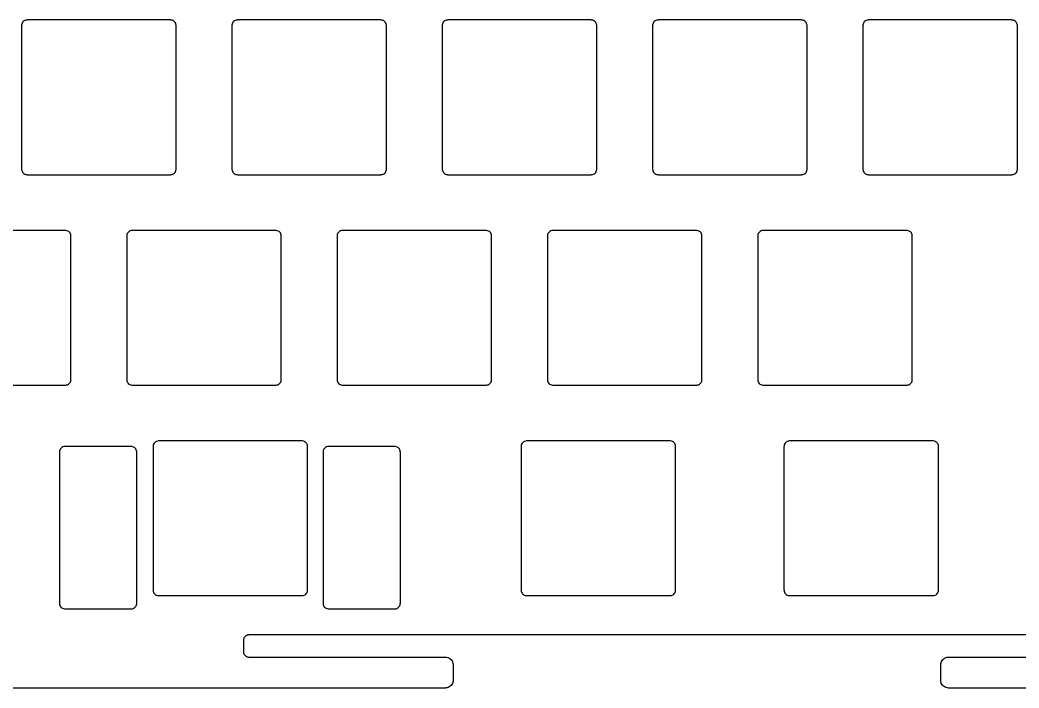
# Model space of a CAD drawing. Header units: millimetres. Extents: x 19 to 338, y -165 to -34.
# Drawn here: x 170 to 260.5, y -164.9 to -104.4 of the extents above; entities that cross this region are included whole.
import ezdxf

# ---------------------------------------------------------------- set-up
doc = ezdxf.new("R2010")
doc.units = ezdxf.units.MM
doc.layers.add('Edge.Cuts', color=254, linetype='CONTINUOUS', true_color=0xd0d2cd)

msp = doc.modelspace()

# ---------------------------------------------------------------- linework, layer by layer
at = {"layer": 'Edge.Cuts', "linetype": 'CONTINUOUS'}
for p, q in [((170.164012, -104.915644), (170.162, -104.960452)), ((170.162, -104.960452), (170.162, -117.921157)), ((170.165885, -104.894828), (170.164012, -104.915644)), ((170.181889, -104.806628), (170.165885, -104.894828)), ((170.213384, -104.722704), (170.181889, -104.806628)), ((170.259358, -104.645753), (170.213384, -104.722704)), ((170.318334, -104.578246), (170.259358, -104.645753)), ((170.388415, -104.522356), (170.318334, -104.578246)), ((170.46735, -104.479877), (170.388415, -104.522356)), ((170.552602, -104.452175), (170.46735, -104.479877)), ((170.552712, -104.452149), (170.552602, -104.452175)), ((170.556615, -104.451259), (170.552712, -104.452149)), ((170.634149, -104.439878), (170.556615, -104.451259)), ((170.645216, -104.439132), (170.634149, -104.439878)), ((170.678843, -104.438), (170.645216, -104.439132)), ((183.639548, -104.438), (170.678843, -104.438)), ((183.684359, -104.440012), (183.639548, -104.438)), ((183.705174, -104.441885), (183.684359, -104.440012)), ((183.793373, -104.457889), (183.705174, -104.441885)), ((183.877297, -104.489385), (183.793373, -104.457889)), ((183.954248, -104.535359), (183.877297, -104.489385)), ((184.021754, -104.594335), (183.954248, -104.535359)), ((184.077645, -104.664417), (184.021754, -104.594335)), ((184.120123, -104.743352), (184.077645, -104.664417)), ((184.147825, -104.828604), (184.120123, -104.743352)), ((184.14785, -104.828712), (184.147825, -104.828604)), ((184.14874, -104.832615), (184.14785, -104.828712)), ((184.160118, -104.910101), (184.14874, -104.832615)), ((184.160865, -104.921167), (184.160118, -104.910101)), ((184.162, -104.954842), (184.160865, -104.921167)), ((184.162, -117.915547), (184.162, -104.954842)), ((189.215012, -104.915644), (189.213, -104.960452)), ((189.213, -104.960452), (189.213, -117.921157)), ((189.216885, -104.894828), (189.215012, -104.915644)), ((189.232889, -104.806628), (189.216885, -104.894828)), ((189.264384, -104.722704), (189.232889, -104.806628)), ((189.310358, -104.645753), (189.264384, -104.722704)), ((189.369334, -104.578246), (189.310358, -104.645753)), ((189.439415, -104.522356), (189.369334, -104.578246)), ((189.51835, -104.479877), (189.439415, -104.522356)), ((189.603602, -104.452175), (189.51835, -104.479877)), ((189.603712, -104.452149), (189.603602, -104.452175)), ((189.607615, -104.451259), (189.603712, -104.452149)), ((189.685149, -104.439878), (189.607615, -104.451259)), ((189.696216, -104.439132), (189.685149, -104.439878)), ((189.729843, -104.438), (189.696216, -104.439132)), ((202.690548, -104.438), (189.729843, -104.438)), ((202.735359, -104.440012), (202.690548, -104.438)), ((202.756174, -104.441885), (202.735359, -104.440012)), ((202.844373, -104.457889), (202.756174, -104.441885)), ((202.928297, -104.489385), (202.844373, -104.457889)), ((203.005248, -104.535359), (202.928297, -104.489385)), ((203.072754, -104.594335), (203.005248, -104.535359)), ((203.128645, -104.664417), (203.072754, -104.594335)), ((203.171123, -104.743352), (203.128645, -104.664417)), ((203.198825, -104.828604), (203.171123, -104.743352)), ((203.19885, -104.828712), (203.198825, -104.828604)), ((203.19974, -104.832615), (203.19885, -104.828712)), ((203.211118, -104.910101), (203.19974, -104.832615)), ((203.211865, -104.921167), (203.211118, -104.910101)), ((203.213, -104.954842), (203.211865, -104.921167)), ((203.213, -117.915547), (203.213, -104.954842)), ((208.265012, -104.915644), (208.263, -104.960452)), ((208.263, -104.960452), (208.263, -117.921157)), ((208.266885, -104.894828), (208.265012, -104.915644)), ((208.282889, -104.806628), (208.266885, -104.894828)), ((208.314384, -104.722704), (208.282889, -104.806628)), ((208.360358, -104.645753), (208.314384, -104.722704)), ((208.419334, -104.578246), (208.360358, -104.645753)), ((208.489415, -104.522356), (208.419334, -104.578246)), ((208.56835, -104.479877), (208.489415, -104.522356)), ((208.653602, -104.452175), (208.56835, -104.479877)), ((208.653712, -104.452149), (208.653602, -104.452175)), ((208.657615, -104.451259), (208.653712, -104.452149)), ((208.735149, -104.439878), (208.657615, -104.451259)), ((208.746216, -104.439132), (208.735149, -104.439878)), ((208.779843, -104.438), (208.746216, -104.439132)), ((221.740548, -104.438), (208.779843, -104.438)), ((221.785359, -104.440012), (221.740548, -104.438)), ((221.806174, -104.441885), (221.785359, -104.440012)), ((221.894373, -104.457889), (221.806174, -104.441885)), ((221.978297, -104.489385), (221.894373, -104.457889)), ((222.055248, -104.535359), (221.978297, -104.489385)), ((222.122754, -104.594335), (222.055248, -104.535359)), ((222.178645, -104.664417), (222.122754, -104.594335)), ((222.221123, -104.743352), (222.178645, -104.664417)), ((222.248825, -104.828604), (222.221123, -104.743352)), ((222.24885, -104.828712), (222.248825, -104.828604)), ((222.24974, -104.832615), (222.24885, -104.828712)), ((222.261118, -104.910101), (222.24974, -104.832615)), ((222.261865, -104.921167), (222.261118, -104.910101)), ((222.263, -104.954842), (222.261865, -104.921167)), ((222.263, -117.915547), (222.263, -104.954842)), ((227.314012, -104.915644), (227.312, -104.960452)), ((227.312, -104.960452), (227.312, -117.921157)), ((227.315885, -104.894828), (227.314012, -104.915644)), ((227.331889, -104.806628), (227.315885, -104.894828)), ((227.363384, -104.722704), (227.331889, -104.806628)), ((227.409358, -104.645753), (227.363384, -104.722704)), ((227.468334, -104.578246), (227.409358, -104.645753)), ((227.538415, -104.522356), (227.468334, -104.578246)), ((227.61735, -104.479877), (227.538415, -104.522356)), ((227.702602, -104.452175), (227.61735, -104.479877)), ((227.702712, -104.452149), (227.702602, -104.452175)), ((227.706615, -104.451259), (227.702712, -104.452149)), ((227.784149, -104.439878), (227.706615, -104.451259)), ((227.795216, -104.439132), (227.784149, -104.439878)), ((227.828843, -104.438), (227.795216, -104.439132)), ((240.789548, -104.438), (227.828843, -104.438)), ((240.834359, -104.440012), (240.789548, -104.438)), ((240.855174, -104.441885), (240.834359, -104.440012)), ((240.943373, -104.457889), (240.855174, -104.441885)), ((241.027297, -104.489385), (240.943373, -104.457889)), ((241.104248, -104.535359), (241.027297, -104.489385)), ((241.171754, -104.594335), (241.104248, -104.535359)), ((241.227645, -104.664417), (241.171754, -104.594335)), ((241.270123, -104.743352), (241.227645, -104.664417)), ((241.297825, -104.828604), (241.270123, -104.743352)), ((241.29785, -104.828712), (241.297825, -104.828604)), ((241.29874, -104.832615), (241.29785, -104.828712)), ((241.310118, -104.910101), (241.29874, -104.832615)), ((241.310865, -104.921167), (241.310118, -104.910101)), ((241.312, -104.954842), (241.310865, -104.921167)), ((241.312, -117.915547), (241.312, -104.954842)), ((246.365012, -104.915644), (246.363, -104.960452)), ((246.363, -104.960452), (246.363, -117.921157)), ((246.366885, -104.894828), (246.365012, -104.915644)), ((246.382889, -104.806628), (246.366885, -104.894828)), ((246.414384, -104.722704), (246.382889, -104.806628)), ((246.460358, -104.645753), (246.414384, -104.722704)), ((246.519334, -104.578246), (246.460358, -104.645753)), ((246.589415, -104.522356), (246.519334, -104.578246)), ((246.66835, -104.479877), (246.589415, -104.522356)), ((246.753602, -104.452175), (246.66835, -104.479877)), ((246.753712, -104.452149), (246.753602, -104.452175)), ((246.757615, -104.451259), (246.753712, -104.452149)), ((246.835149, -104.439878), (246.757615, -104.451259)), ((246.846216, -104.439132), (246.835149, -104.439878)), ((246.879843, -104.438), (246.846216, -104.439132)), ((259.840548, -104.438), (246.879843, -104.438)), ((259.885359, -104.440012), (259.840548, -104.438)), ((259.906174, -104.441885), (259.885359, -104.440012)), ((259.994373, -104.457889), (259.906174, -104.441885)), ((260.078297, -104.489385), (259.994373, -104.457889)), ((260.155248, -104.535359), (260.078297, -104.489385)), ((260.222754, -104.594335), (260.155248, -104.535359)), ((260.278645, -104.664417), (260.222754, -104.594335)), ((260.321123, -104.743352), (260.278645, -104.664417)), ((260.348825, -104.828604), (260.321123, -104.743352)), ((260.34885, -104.828712), (260.348825, -104.828604)), ((260.34974, -104.832615), (260.34885, -104.828712)), ((260.361118, -104.910101), (260.34974, -104.832615)), ((260.361865, -104.921167), (260.361118, -104.910101)), ((260.363, -104.954842), (260.361865, -104.921167)), ((260.363, -117.915547), (260.363, -104.954842)), ((170.162, -117.921157), (170.163132, -117.954788)), ((170.163132, -117.954788), (170.163878, -117.965854)), ((170.163878, -117.965854), (170.175259, -118.043384)), ((170.175259, -118.043384), (170.176149, -118.047287)), ((170.176149, -118.047287), (170.176169, -118.047374)), ((170.176169, -118.047374), (170.203867, -118.132627)), ((170.203867, -118.132627), (170.246342, -118.211564)), ((170.246342, -118.211564), (170.30223, -118.281648)), ((170.30223, -118.281648), (170.369733, -118.340627)), ((170.369733, -118.340627), (170.446683, -118.386605)), ((170.446683, -118.386605), (170.530605, -118.418104)), ((170.530605, -118.418104), (170.618804, -118.434112)), ((170.618804, -118.434112), (170.63962, -118.435986)), ((170.63962, -118.435986), (170.684452, -118.438)), ((170.684452, -118.438), (183.645157, -118.438)), ((183.645157, -118.438), (183.678832, -118.436865)), ((183.678832, -118.436865), (183.689898, -118.436118)), ((183.689898, -118.436118), (183.767384, -118.42474)), ((183.767384, -118.42474), (183.771287, -118.42385)), ((183.771287, -118.42385), (183.771374, -118.42383)), ((183.771374, -118.42383), (183.856627, -118.396132)), ((183.856627, -118.396132), (183.935564, -118.353657)), ((183.935564, -118.353657), (184.005648, -118.297769)), ((184.005648, -118.297769), (184.064627, -118.230266)), ((184.064627, -118.230266), (184.110605, -118.153316)), ((184.110605, -118.153316), (184.142104, -118.069394)), ((184.142104, -118.069394), (184.158112, -117.981195)), ((184.158112, -117.981195), (184.159986, -117.960379)), ((184.159986, -117.960379), (184.162, -117.915547)), ((189.213, -117.921157), (189.214132, -117.954788)), ((189.214132, -117.954788), (189.214878, -117.965854)), ((189.214878, -117.965854), (189.226259, -118.043384)), ((189.226259, -118.043384), (189.227149, -118.047287)), ((189.227149, -118.047287), (189.227169, -118.047374)), ((189.227169, -118.047374), (189.254867, -118.132627)), ((189.254867, -118.132627), (189.297342, -118.211564)), ((189.297342, -118.211564), (189.35323, -118.281648)), ((189.35323, -118.281648), (189.420733, -118.340627)), ((189.420733, -118.340627), (189.497683, -118.386605)), ((189.497683, -118.386605), (189.581605, -118.418104)), ((189.581605, -118.418104), (189.669804, -118.434112)), ((189.669804, -118.434112), (189.69062, -118.435986)), ((189.69062, -118.435986), (189.735452, -118.438)), ((189.735452, -118.438), (202.696157, -118.438)), ((202.696157, -118.438), (202.729832, -118.436865)), ((202.729832, -118.436865), (202.740898, -118.436118)), ((202.740898, -118.436118), (202.818384, -118.42474)), ((202.818384, -118.42474), (202.822287, -118.42385)), ((202.822287, -118.42385), (202.822374, -118.42383)), ((202.822374, -118.42383), (202.907627, -118.396132)), ((202.907627, -118.396132), (202.986564, -118.353657)), ((202.986564, -118.353657), (203.056648, -118.297769)), ((203.056648, -118.297769), (203.115627, -118.230266)), ((203.115627, -118.230266), (203.161605, -118.153316)), ((203.161605, -118.153316), (203.193104, -118.069394)), ((203.193104, -118.069394), (203.209112, -117.981195)), ((203.209112, -117.981195), (203.210986, -117.960379)), ((203.210986, -117.960379), (203.213, -117.915547)), ((208.263, -117.921157), (208.264132, -117.954788)), ((208.264132, -117.954788), (208.264878, -117.965854)), ((208.264878, -117.965854), (208.276259, -118.043384)), ((208.276259, -118.043384), (208.277149, -118.047287)), ((208.277149, -118.047287), (208.277169, -118.047374)), ((208.277169, -118.047374), (208.304867, -118.132627)), ((208.304867, -118.132627), (208.347342, -118.211564)), ((208.347342, -118.211564), (208.40323, -118.281648)), ((208.40323, -118.281648), (208.470733, -118.340627)), ((208.470733, -118.340627), (208.547683, -118.386605)), ((208.547683, -118.386605), (208.631605, -118.418104)), ((208.631605, -118.418104), (208.719804, -118.434112)), ((208.719804, -118.434112), (208.74062, -118.435986)), ((208.74062, -118.435986), (208.785452, -118.438)), ((208.785452, -118.438), (221.746157, -118.438)), ((221.746157, -118.438), (221.779832, -118.436865)), ((221.779832, -118.436865), (221.790898, -118.436118)), ((221.790898, -118.436118), (221.868384, -118.42474)), ((221.868384, -118.42474), (221.872287, -118.42385)), ((221.872287, -118.42385), (221.872374, -118.42383)), ((221.872374, -118.42383), (221.957627, -118.396132)), ((221.957627, -118.396132), (222.036564, -118.353657)), ((222.036564, -118.353657), (222.106648, -118.297769)), ((222.106648, -118.297769), (222.165627, -118.230266)), ((222.165627, -118.230266), (222.211605, -118.153316)), ((222.211605, -118.153316), (222.243104, -118.069394)), ((222.243104, -118.069394), (222.259112, -117.981195)), ((222.259112, -117.981195), (222.260986, -117.960379)), ((222.260986, -117.960379), (222.263, -117.915547)), ((227.312, -117.921157), (227.313132, -117.954788)), ((227.313132, -117.954788), (227.313878, -117.965854)), ((227.313878, -117.965854), (227.325259, -118.043384)), ((227.325259, -118.043384), (227.326149, -118.047287)), ((227.326149, -118.047287), (227.326169, -118.047374)), ((227.326169, -118.047374), (227.353867, -118.132627)), ((227.353867, -118.132627), (227.396342, -118.211564)), ((227.396342, -118.211564), (227.45223, -118.281648)), ((227.45223, -118.281648), (227.519733, -118.340627)), ((227.519733, -118.340627), (227.596683, -118.386605)), ((227.596683, -118.386605), (227.680605, -118.418104)), ((227.680605, -118.418104), (227.768804, -118.434112)), ((227.768804, -118.434112), (227.78962, -118.435986)), ((227.78962, -118.435986), (227.834452, -118.438)), ((227.834452, -118.438), (240.795157, -118.438)), ((240.795157, -118.438), (240.828832, -118.436865)), ((240.828832, -118.436865), (240.839898, -118.436118)), ((240.839898, -118.436118), (240.917384, -118.42474)), ((240.917384, -118.42474), (240.921287, -118.42385)), ((240.921287, -118.42385), (240.921374, -118.42383)), ((240.921374, -118.42383), (241.006627, -118.396132)), ((241.006627, -118.396132), (241.085564, -118.353657)), ((241.085564, -118.353657), (241.155648, -118.297769)), ((241.155648, -118.297769), (241.214627, -118.230266)), ((241.214627, -118.230266), (241.260605, -118.153316)), ((241.260605, -118.153316), (241.292104, -118.069394)), ((241.292104, -118.069394), (241.308112, -117.981195)), ((241.308112, -117.981195), (241.309986, -117.960379)), ((241.309986, -117.960379), (241.312, -117.915547)), ((246.363, -117.921157), (246.364132, -117.954788)), ((246.364132, -117.954788), (246.364878, -117.965854)), ((246.364878, -117.965854), (246.376259, -118.043384)), ((246.376259, -118.043384), (246.377149, -118.047287)), ((246.377149, -118.047287), (246.377169, -118.047374)), ((246.377169, -118.047374), (246.404867, -118.132627)), ((246.404867, -118.132627), (246.447342, -118.211564)), ((246.447342, -118.211564), (246.50323, -118.281648)), ((246.50323, -118.281648), (246.570733, -118.340627)), ((246.570733, -118.340627), (246.647683, -118.386605)), ((246.647683, -118.386605), (246.731605, -118.418104)), ((246.731605, -118.418104), (246.819804, -118.434112)), ((246.819804, -118.434112), (246.84062, -118.435986)), ((246.84062, -118.435986), (246.885452, -118.438)), ((246.885452, -118.438), (259.846157, -118.438)), ((259.846157, -118.438), (259.879832, -118.436865)), ((259.879832, -118.436865), (259.890898, -118.436118)), ((259.890898, -118.436118), (259.968384, -118.42474)), ((259.968384, -118.42474), (259.972287, -118.42385)), ((259.972287, -118.42385), (259.972374, -118.42383)), ((259.972374, -118.42383), (260.057627, -118.396132)), ((260.057627, -118.396132), (260.136564, -118.353657)), ((260.136564, -118.353657), (260.206648, -118.297769)), ((260.206648, -118.297769), (260.265627, -118.230266)), ((260.265627, -118.230266), (260.311605, -118.153316)), ((260.311605, -118.153316), (260.343104, -118.069394)), ((260.343104, -118.069394), (260.359112, -117.981195)), ((260.359112, -117.981195), (260.360986, -117.960379)), ((260.360986, -117.960379), (260.363, -117.915547)), ((174.115548, -123.488), (161.154843, -123.488)), ((174.160359, -123.490012), (174.115548, -123.488)), ((174.181174, -123.491885), (174.160359, -123.490012)), ((174.269373, -123.507889), (174.181174, -123.491885)), ((174.353297, -123.539385), (174.269373, -123.507889)), ((174.430248, -123.585359), (174.353297, -123.539385)), ((174.497754, -123.644335), (174.430248, -123.585359)), ((174.553645, -123.714417), (174.497754, -123.644335)), ((174.596123, -123.793352), (174.553645, -123.714417)), ((174.623825, -123.878604), (174.596123, -123.793352)), ((174.62385, -123.878712), (174.623825, -123.878604)), ((174.62474, -123.882615), (174.62385, -123.878712)), ((174.636118, -123.960101), (174.62474, -123.882615)), ((174.636865, -123.971167), (174.636118, -123.960101)), ((179.690012, -123.965644), (179.688, -124.010452)), ((179.691885, -123.944828), (179.690012, -123.965644)), ((179.707889, -123.856628), (179.691885, -123.944828)), ((179.739384, -123.772704), (179.707889, -123.856628)), ((179.785358, -123.695753), (179.739384, -123.772704)), ((179.844334, -123.628246), (179.785358, -123.695753)), ((179.914415, -123.572356), (179.844334, -123.628246)), ((179.99335, -123.529877), (179.914415, -123.572356)), ((180.078602, -123.502175), (179.99335, -123.529877)), ((180.078712, -123.502149), (180.078602, -123.502175)), ((180.082615, -123.501259), (180.078712, -123.502149)), ((180.160149, -123.489878), (180.082615, -123.501259)), ((180.171216, -123.489132), (180.160149, -123.489878)), ((180.204843, -123.488), (180.171216, -123.489132)), ((193.165548, -123.488), (180.204843, -123.488)), ((193.210359, -123.490012), (193.165548, -123.488)), ((193.231174, -123.491885), (193.210359, -123.490012)), ((193.319373, -123.507889), (193.231174, -123.491885)), ((193.403297, -123.539385), (193.319373, -123.507889)), ((193.480248, -123.585359), (193.403297, -123.539385)), ((193.547754, -123.644335), (193.480248, -123.585359)), ((193.603645, -123.714417), (193.547754, -123.644335)), ((193.646123, -123.793352), (193.603645, -123.714417)), ((193.673825, -123.878604), (193.646123, -123.793352)), ((193.67385, -123.878712), (193.673825, -123.878604)), ((193.67474, -123.882615), (193.67385, -123.878712)), ((193.686118, -123.960101), (193.67474, -123.882615)), ((193.686865, -123.971167), (193.686118, -123.960101)), ((198.740012, -123.965644), (198.738, -124.010452)), ((198.741885, -123.944828), (198.740012, -123.965644)), ((198.757889, -123.856628), (198.741885, -123.944828)), ((198.789384, -123.772704), (198.757889, -123.856628)), ((198.835358, -123.695753), (198.789384, -123.772704)), ((198.894334, -123.628246), (198.835358, -123.695753)), ((198.964415, -123.572356), (198.894334, -123.628246)), ((199.04335, -123.529877), (198.964415, -123.572356)), ((199.128602, -123.502175), (199.04335, -123.529877)), ((199.128712, -123.502149), (199.128602, -123.502175)), ((199.132615, -123.501259), (199.128712, -123.502149)), ((199.210149, -123.489878), (199.132615, -123.501259)), ((199.221216, -123.489132), (199.210149, -123.489878)), ((199.254843, -123.488), (199.221216, -123.489132)), ((212.215548, -123.488), (199.254843, -123.488)), ((212.260359, -123.490012), (212.215548, -123.488)), ((212.281174, -123.491885), (212.260359, -123.490012)), ((212.369373, -123.507889), (212.281174, -123.491885)), ((212.453297, -123.539385), (212.369373, -123.507889)), ((212.530248, -123.585359), (212.453297, -123.539385)), ((212.597754, -123.644335), (212.530248, -123.585359)), ((212.653645, -123.714417), (212.597754, -123.644335)), ((212.696123, -123.793352), (212.653645, -123.714417)), ((212.723825, -123.878604), (212.696123, -123.793352)), ((212.72385, -123.878712), (212.723825, -123.878604)), ((212.72474, -123.882615), (212.72385, -123.878712)), ((212.736118, -123.960101), (212.72474, -123.882615)), ((212.736865, -123.971167), (212.736118, -123.960101)), ((217.789012, -123.965644), (217.787, -124.010452)), ((217.790885, -123.944828), (217.789012, -123.965644)), ((217.806889, -123.856628), (217.790885, -123.944828)), ((217.838384, -123.772704), (217.806889, -123.856628)), ((217.884358, -123.695753), (217.838384, -123.772704)), ((217.943334, -123.628246), (217.884358, -123.695753)), ((218.013415, -123.572356), (217.943334, -123.628246)), ((218.09235, -123.529877), (218.013415, -123.572356)), ((218.177602, -123.502175), (218.09235, -123.529877)), ((218.177712, -123.502149), (218.177602, -123.502175)), ((218.181615, -123.501259), (218.177712, -123.502149)), ((218.259149, -123.489878), (218.181615, -123.501259)), ((218.270216, -123.489132), (218.259149, -123.489878)), ((218.303843, -123.488), (218.270216, -123.489132)), ((231.264548, -123.488), (218.303843, -123.488)), ((231.309359, -123.490012), (231.264548, -123.488)), ((231.330174, -123.491885), (231.309359, -123.490012)), ((231.418373, -123.507889), (231.330174, -123.491885)), ((231.502297, -123.539385), (231.418373, -123.507889)), ((231.579248, -123.585359), (231.502297, -123.539385)), ((231.646754, -123.644335), (231.579248, -123.585359)), ((231.702645, -123.714417), (231.646754, -123.644335)), ((231.745123, -123.793352), (231.702645, -123.714417)), ((231.772825, -123.878604), (231.745123, -123.793352)), ((231.77285, -123.878712), (231.772825, -123.878604)), ((231.77374, -123.882615), (231.77285, -123.878712)), ((231.785118, -123.960101), (231.77374, -123.882615)), ((231.785865, -123.971167), (231.785118, -123.960101)), ((236.840012, -123.965644), (236.838, -124.010452)), ((236.841885, -123.944828), (236.840012, -123.965644)), ((236.857889, -123.856628), (236.841885, -123.944828)), ((236.889384, -123.772704), (236.857889, -123.856628)), ((236.935358, -123.695753), (236.889384, -123.772704)), ((236.994334, -123.628246), (236.935358, -123.695753)), ((237.064415, -123.572356), (236.994334, -123.628246)), ((237.14335, -123.529877), (237.064415, -123.572356)), ((237.228602, -123.502175), (237.14335, -123.529877)), ((237.228712, -123.502149), (237.228602, -123.502175)), ((237.232615, -123.501259), (237.228712, -123.502149)), ((237.310149, -123.489878), (237.232615, -123.501259)), ((237.321216, -123.489132), (237.310149, -123.489878)), ((237.354843, -123.488), (237.321216, -123.489132)), ((250.315548, -123.488), (237.354843, -123.488)), ((250.360359, -123.490012), (250.315548, -123.488)), ((250.381174, -123.491885), (250.360359, -123.490012)), ((250.469373, -123.507889), (250.381174, -123.491885)), ((250.553297, -123.539385), (250.469373, -123.507889)), ((250.630248, -123.585359), (250.553297, -123.539385)), ((250.697754, -123.644335), (250.630248, -123.585359)), ((250.753645, -123.714417), (250.697754, -123.644335)), ((250.796123, -123.793352), (250.753645, -123.714417)), ((250.823825, -123.878604), (250.796123, -123.793352)), ((250.82385, -123.878712), (250.823825, -123.878604)), ((250.82474, -123.882615), (250.82385, -123.878712)), ((250.836118, -123.960101), (250.82474, -123.882615)), ((250.836865, -123.971167), (250.836118, -123.960101)), ((174.638, -124.004842), (174.636865, -123.971167)), ((174.638, -136.965547), (174.638, -124.004842)), ((179.688, -124.010452), (179.688, -136.971157)), ((193.688, -124.004842), (193.686865, -123.971167)), ((193.688, -136.965547), (193.688, -124.004842)), ((198.738, -124.010452), (198.738, -136.971157)), ((212.738, -124.004842), (212.736865, -123.971167)), ((212.738, -136.965547), (212.738, -124.004842)), ((217.787, -124.010452), (217.787, -136.971157)), ((231.787, -124.004842), (231.785865, -123.971167)), ((231.787, -136.965547), (231.787, -124.004842)), ((236.838, -124.010452), (236.838, -136.971157)), ((250.838, -124.004842), (250.836865, -123.971167)), ((250.838, -136.965547), (250.838, -124.004842)), ((161.160452, -137.488), (174.121157, -137.488)), ((174.121157, -137.488), (174.154832, -137.486865)), ((174.154832, -137.486865), (174.165898, -137.486118)), ((174.165898, -137.486118), (174.243384, -137.47474)), ((174.243384, -137.47474), (174.247287, -137.47385)), ((174.247287, -137.47385), (174.247374, -137.47383)), ((174.247374, -137.47383), (174.332627, -137.446132)), ((174.332627, -137.446132), (174.411564, -137.403657)), ((174.411564, -137.403657), (174.481648, -137.347769)), ((174.481648, -137.347769), (174.540627, -137.280266)), ((174.540627, -137.280266), (174.586605, -137.203316)), ((174.586605, -137.203316), (174.618104, -137.119394)), ((174.618104, -137.119394), (174.634112, -137.031195)), ((174.634112, -137.031195), (174.635986, -137.010379)), ((174.635986, -137.010379), (174.638, -136.965547)), ((179.688, -136.971157), (179.689132, -137.004788)), ((179.689132, -137.004788), (179.689878, -137.015854)), ((179.689878, -137.015854), (179.701259, -137.093384)), ((179.701259, -137.093384), (179.702149, -137.097287)), ((179.702149, -137.097287), (179.702169, -137.097374)), ((179.702169, -137.097374), (179.729867, -137.182627)), ((179.729867, -137.182627), (179.772342, -137.261564)), ((179.772342, -137.261564), (179.82823, -137.331648)), ((179.82823, -137.331648), (179.895733, -137.390627)), ((179.895733, -137.390627), (179.972683, -137.436605)), ((179.972683, -137.436605), (180.056605, -137.468104)), ((180.056605, -137.468104), (180.144804, -137.484112)), ((180.144804, -137.484112), (180.16562, -137.485986)), ((180.16562, -137.485986), (180.210452, -137.488)), ((180.210452, -137.488), (193.171157, -137.488)), ((193.171157, -137.488), (193.204832, -137.486865)), ((193.204832, -137.486865), (193.215898, -137.486118)), ((193.215898, -137.486118), (193.293384, -137.47474)), ((193.293384, -137.47474), (193.297287, -137.47385)), ((193.297287, -137.47385), (193.297374, -137.47383)), ((193.297374, -137.47383), (193.382627, -137.446132)), ((193.382627, -137.446132), (193.461564, -137.403657)), ((193.461564, -137.403657), (193.531648, -137.347769)), ((193.531648, -137.347769), (193.590627, -137.280266)), ((193.590627, -137.280266), (193.636605, -137.203316)), ((193.636605, -137.203316), (193.668104, -137.119394)), ((193.668104, -137.119394), (193.684112, -137.031195)), ((193.684112, -137.031195), (193.685986, -137.010379)), ((193.685986, -137.010379), (193.688, -136.965547)), ((198.738, -136.971157), (198.739132, -137.004788)), ((198.739132, -137.004788), (198.739878, -137.015854)), ((198.739878, -137.015854), (198.751259, -137.093384)), ((198.751259, -137.093384), (198.752149, -137.097287)), ((198.752149, -137.097287), (198.752169, -137.097374)), ((198.752169, -137.097374), (198.779867, -137.182627)), ((198.779867, -137.182627), (198.822342, -137.261564)), ((198.822342, -137.261564), (198.87823, -137.331648)), ((198.87823, -137.331648), (198.945733, -137.390627)), ((198.945733, -137.390627), (199.022683, -137.436605)), ((199.022683, -137.436605), (199.106605, -137.468104)), ((199.106605, -137.468104), (199.194804, -137.484112)), ((199.194804, -137.484112), (199.21562, -137.485986)), ((199.21562, -137.485986), (199.260452, -137.488)), ((199.260452, -137.488), (212.221157, -137.488)), ((212.221157, -137.488), (212.254832, -137.486865)), ((212.254832, -137.486865), (212.265898, -137.486118)), ((212.265898, -137.486118), (212.343384, -137.47474)), ((212.343384, -137.47474), (212.347287, -137.47385)), ((212.347287, -137.47385), (212.347374, -137.47383)), ((212.347374, -137.47383), (212.432627, -137.446132)), ((212.432627, -137.446132), (212.511564, -137.403657)), ((212.511564, -137.403657), (212.581648, -137.347769)), ((212.581648, -137.347769), (212.640627, -137.280266)), ((212.640627, -137.280266), (212.686605, -137.203316)), ((212.686605, -137.203316), (212.718104, -137.119394)), ((212.718104, -137.119394), (212.734112, -137.031195)), ((212.734112, -137.031195), (212.735986, -137.010379)), ((212.735986, -137.010379), (212.738, -136.965547)), ((217.787, -136.971157), (217.788132, -137.004788)), ((217.788132, -137.004788), (217.788878, -137.015854)), ((217.788878, -137.015854), (217.800259, -137.093384)), ((217.800259, -137.093384), (217.801149, -137.097287)), ((217.801149, -137.097287), (217.801169, -137.097374)), ((217.801169, -137.097374), (217.828867, -137.182627)), ((217.828867, -137.182627), (217.871342, -137.261564)), ((217.871342, -137.261564), (217.92723, -137.331648)), ((217.92723, -137.331648), (217.994733, -137.390627)), ((217.994733, -137.390627), (218.071683, -137.436605)), ((218.071683, -137.436605), (218.155605, -137.468104)), ((218.155605, -137.468104), (218.243804, -137.484112)), ((218.243804, -137.484112), (218.26462, -137.485986)), ((218.26462, -137.485986), (218.309452, -137.488)), ((218.309452, -137.488), (231.270157, -137.488)), ((231.270157, -137.488), (231.303832, -137.486865)), ((231.303832, -137.486865), (231.314898, -137.486118)), ((231.314898, -137.486118), (231.392384, -137.47474)), ((231.392384, -137.47474), (231.396287, -137.47385)), ((231.396287, -137.47385), (231.396374, -137.47383)), ((231.396374, -137.47383), (231.481627, -137.446132)), ((231.481627, -137.446132), (231.560564, -137.403657)), ((231.560564, -137.403657), (231.630648, -137.347769)), ((231.630648, -137.347769), (231.689627, -137.280266)), ((231.689627, -137.280266), (231.735605, -137.203316)), ((231.735605, -137.203316), (231.767104, -137.119394)), ((231.767104, -137.119394), (231.783112, -137.031195)), ((231.783112, -137.031195), (231.784986, -137.010379)), ((231.784986, -137.010379), (231.787, -136.965547)), ((236.838, -136.971157), (236.839132, -137.004788)), ((236.839132, -137.004788), (236.839878, -137.015854)), ((236.839878, -137.015854), (236.851259, -137.093384)), ((236.851259, -137.093384), (236.852149, -137.097287)), ((236.852149, -137.097287), (236.852169, -137.097374)), ((236.852169, -137.097374), (236.879867, -137.182627)), ((236.879867, -137.182627), (236.922342, -137.261564)), ((236.922342, -137.261564), (236.97823, -137.331648)), ((236.97823, -137.331648), (237.045733, -137.390627)), ((237.045733, -137.390627), (237.122683, -137.436605)), ((237.122683, -137.436605), (237.206605, -137.468104)), ((237.206605, -137.468104), (237.294804, -137.484112)), ((237.294804, -137.484112), (237.31562, -137.485986)), ((237.31562, -137.485986), (237.360452, -137.488)), ((237.360452, -137.488), (250.321157, -137.488)), ((250.321157, -137.488), (250.354832, -137.486865)), ((250.354832, -137.486865), (250.365898, -137.486118)), ((250.365898, -137.486118), (250.443384, -137.47474)), ((250.443384, -137.47474), (250.447287, -137.47385)), ((250.447287, -137.47385), (250.447374, -137.47383)), ((250.447374, -137.47383), (250.532627, -137.446132)), ((250.532627, -137.446132), (250.611564, -137.403657)), ((250.611564, -137.403657), (250.681648, -137.347769)), ((250.681648, -137.347769), (250.740627, -137.280266)), ((250.740627, -137.280266), (250.786605, -137.203316)), ((250.786605, -137.203316), (250.818104, -137.119394)), ((250.818104, -137.119394), (250.834112, -137.031195)), ((250.834112, -137.031195), (250.835986, -137.010379)), ((250.835986, -137.010379), (250.838, -136.965547)), ((182.088889, -142.906628), (182.072885, -142.994828)), ((182.120384, -142.822704), (182.088889, -142.906628)), ((182.166358, -142.745753), (182.120384, -142.822704)), ((182.225334, -142.678246), (182.166358, -142.745753)), ((182.295415, -142.622356), (182.225334, -142.678246)), ((182.37435, -142.579877), (182.295415, -142.622356)), ((182.459602, -142.552175), (182.37435, -142.579877)), ((182.459712, -142.552149), (182.459602, -142.552175)), ((182.463615, -142.551259), (182.459712, -142.552149)), ((182.541149, -142.539878), (182.463615, -142.551259)), ((182.552216, -142.539132), (182.541149, -142.539878)), ((182.585843, -142.538), (182.552216, -142.539132)), ((195.546548, -142.538), (182.585843, -142.538)), ((195.591359, -142.540012), (195.546548, -142.538)), ((195.612174, -142.541885), (195.591359, -142.540012)), ((195.700373, -142.557889), (195.612174, -142.541885)), ((195.784297, -142.589385), (195.700373, -142.557889)), ((195.861248, -142.635359), (195.784297, -142.589385)), ((195.928754, -142.694335), (195.861248, -142.635359)), ((195.984645, -142.764417), (195.928754, -142.694335)), ((196.027123, -142.843352), (195.984645, -142.764417)), ((196.054825, -142.928604), (196.027123, -142.843352)), ((196.05485, -142.928712), (196.054825, -142.928604)), ((196.05574, -142.932615), (196.05485, -142.928712)), ((196.067118, -143.010101), (196.05574, -142.932615)), ((215.425889, -142.906628), (215.409885, -142.994828)), ((215.457384, -142.822704), (215.425889, -142.906628)), ((215.503358, -142.745753), (215.457384, -142.822704)), ((215.562334, -142.678246), (215.503358, -142.745753)), ((215.632415, -142.622356), (215.562334, -142.678246)), ((215.71135, -142.579877), (215.632415, -142.622356)), ((215.796602, -142.552175), (215.71135, -142.579877)), ((215.796712, -142.552149), (215.796602, -142.552175)), ((215.800615, -142.551259), (215.796712, -142.552149)), ((215.878149, -142.539878), (215.800615, -142.551259)), ((215.889216, -142.539132), (215.878149, -142.539878)), ((215.922843, -142.538), (215.889216, -142.539132)), ((228.883548, -142.538), (215.922843, -142.538)), ((228.928359, -142.540012), (228.883548, -142.538)), ((228.949174, -142.541885), (228.928359, -142.540012)), ((229.037373, -142.557889), (228.949174, -142.541885)), ((229.121297, -142.589385), (229.037373, -142.557889)), ((229.198248, -142.635359), (229.121297, -142.589385)), ((229.265754, -142.694335), (229.198248, -142.635359)), ((229.321645, -142.764417), (229.265754, -142.694335)), ((229.364123, -142.843352), (229.321645, -142.764417)), ((229.391825, -142.928604), (229.364123, -142.843352)), ((229.39185, -142.928712), (229.391825, -142.928604)), ((229.39274, -142.932615), (229.39185, -142.928712)), ((229.404118, -143.010101), (229.39274, -142.932615)), ((239.238889, -142.906628), (239.222885, -142.994828)), ((239.270384, -142.822704), (239.238889, -142.906628)), ((239.316358, -142.745753), (239.270384, -142.822704)), ((239.375334, -142.678246), (239.316358, -142.745753)), ((239.445415, -142.622356), (239.375334, -142.678246)), ((239.52435, -142.579877), (239.445415, -142.622356)), ((239.609602, -142.552175), (239.52435, -142.579877)), ((239.609712, -142.552149), (239.609602, -142.552175)), ((239.613615, -142.551259), (239.609712, -142.552149)), ((239.691149, -142.539878), (239.613615, -142.551259)), ((239.702216, -142.539132), (239.691149, -142.539878)), ((239.735843, -142.538), (239.702216, -142.539132)), ((252.696548, -142.538), (239.735843, -142.538)), ((252.741359, -142.540012), (252.696548, -142.538)), ((252.762174, -142.541885), (252.741359, -142.540012)), ((252.850373, -142.557889), (252.762174, -142.541885)), ((252.934297, -142.589385), (252.850373, -142.557889)), ((253.011248, -142.635359), (252.934297, -142.589385)), ((253.078754, -142.694335), (253.011248, -142.635359)), ((253.134645, -142.764417), (253.078754, -142.694335)), ((253.177123, -142.843352), (253.134645, -142.764417)), ((253.204825, -142.928604), (253.177123, -142.843352)), ((253.20485, -142.928712), (253.204825, -142.928604)), ((253.20574, -142.932615), (253.20485, -142.928712)), ((253.217118, -143.010101), (253.20574, -142.932615)), ((173.595012, -143.515644), (173.593, -143.560452)), ((173.593, -143.560452), (173.593, -157.221157)), ((173.596885, -143.494828), (173.595012, -143.515644)), ((173.612889, -143.406628), (173.596885, -143.494828)), ((173.644384, -143.322704), (173.612889, -143.406628)), ((173.690358, -143.245753), (173.644384, -143.322704)), ((173.749334, -143.178246), (173.690358, -143.245753)), ((173.819415, -143.122356), (173.749334, -143.178246)), ((173.89835, -143.079877), (173.819415, -143.122356)), ((173.983602, -143.052175), (173.89835, -143.079877)), ((173.983712, -143.052149), (173.983602, -143.052175)), ((173.987615, -143.051259), (173.983712, -143.052149)), ((174.065149, -143.039878), (173.987615, -143.051259)), ((174.076216, -143.039132), (174.065149, -143.039878)), ((174.109843, -143.038), (174.076216, -143.039132)), ((180.070548, -143.038), (174.109843, -143.038)), ((180.115359, -143.040012), (180.070548, -143.038)), ((180.136174, -143.041885), (180.115359, -143.040012)), ((180.224373, -143.057889), (180.136174, -143.041885)), ((180.308297, -143.089385), (180.224373, -143.057889)), ((180.385248, -143.135359), (180.308297, -143.089385)), ((180.452754, -143.194335), (180.385248, -143.135359)), ((180.508645, -143.264417), (180.452754, -143.194335)), ((180.551123, -143.343352), (180.508645, -143.264417)), ((180.578825, -143.428604), (180.551123, -143.343352)), ((180.57885, -143.428712), (180.578825, -143.428604)), ((180.57974, -143.432615), (180.57885, -143.428712)), ((180.591118, -143.510101), (180.57974, -143.432615)), ((180.591865, -143.521167), (180.591118, -143.510101)), ((180.593, -143.554842), (180.591865, -143.521167)), ((180.593, -157.215547), (180.593, -143.554842)), ((182.071012, -143.015644), (182.069, -143.060452)), ((182.069, -143.060452), (182.069, -156.021157)), ((182.072885, -142.994828), (182.071012, -143.015644)), ((196.067865, -143.021167), (196.067118, -143.010101)), ((196.069, -143.054842), (196.067865, -143.021167)), ((196.069, -156.015547), (196.069, -143.054842)), ((197.471012, -143.515644), (197.469, -143.560452)), ((197.469, -143.560452), (197.469, -157.221157)), ((197.472885, -143.494828), (197.471012, -143.515644)), ((197.488889, -143.406628), (197.472885, -143.494828)), ((197.520384, -143.322704), (197.488889, -143.406628)), ((197.566358, -143.245753), (197.520384, -143.322704)), ((197.625334, -143.178246), (197.566358, -143.245753)), ((197.695415, -143.122356), (197.625334, -143.178246)), ((197.77435, -143.079877), (197.695415, -143.122356)), ((197.859602, -143.052175), (197.77435, -143.079877)), ((197.859712, -143.052149), (197.859602, -143.052175)), ((197.863615, -143.051259), (197.859712, -143.052149)), ((197.941149, -143.039878), (197.863615, -143.051259)), ((197.952216, -143.039132), (197.941149, -143.039878)), ((197.985843, -143.038), (197.952216, -143.039132)), ((203.946548, -143.038), (197.985843, -143.038)), ((203.991359, -143.040012), (203.946548, -143.038)), ((204.012174, -143.041885), (203.991359, -143.040012)), ((204.100373, -143.057889), (204.012174, -143.041885)), ((204.184297, -143.089385), (204.100373, -143.057889)), ((204.261248, -143.135359), (204.184297, -143.089385)), ((204.328754, -143.194335), (204.261248, -143.135359)), ((204.384645, -143.264417), (204.328754, -143.194335)), ((204.427123, -143.343352), (204.384645, -143.264417)), ((204.454825, -143.428604), (204.427123, -143.343352)), ((204.45485, -143.428712), (204.454825, -143.428604)), ((204.45574, -143.432615), (204.45485, -143.428712)), ((204.467118, -143.510101), (204.45574, -143.432615)), ((204.467865, -143.521167), (204.467118, -143.510101)), ((204.469, -143.554842), (204.467865, -143.521167)), ((204.469, -157.215547), (204.469, -143.554842)), ((215.408012, -143.015644), (215.406, -143.060452)), ((215.406, -143.060452), (215.406, -156.021157)), ((215.409885, -142.994828), (215.408012, -143.015644)), ((229.404865, -143.021167), (229.404118, -143.010101)), ((229.406, -143.054842), (229.404865, -143.021167)), ((229.406, -156.015547), (229.406, -143.054842)), ((239.221012, -143.015644), (239.219, -143.060452)), ((239.219, -143.060452), (239.219, -156.021157)), ((239.222885, -142.994828), (239.221012, -143.015644)), ((253.217865, -143.021167), (253.217118, -143.010101)), ((253.219, -143.054842), (253.217865, -143.021167)), ((253.219, -156.015547), (253.219, -143.054842)), ((182.069, -156.021157), (182.070132, -156.054788)), ((182.070132, -156.054788), (182.070878, -156.065854)), ((182.070878, -156.065854), (182.082259, -156.143384)), ((182.082259, -156.143384), (182.083149, -156.147287)), ((182.083149, -156.147287), (182.083169, -156.147374)), ((182.083169, -156.147374), (182.110867, -156.232627)), ((182.110867, -156.232627), (182.153342, -156.311564)), ((182.153342, -156.311564), (182.20923, -156.381648)), ((182.20923, -156.381648), (182.276733, -156.440627)), ((182.276733, -156.440627), (182.353683, -156.486605)), ((182.353683, -156.486605), (182.437605, -156.518104)), ((182.437605, -156.518104), (182.525804, -156.534112)), ((182.525804, -156.534112), (182.54662, -156.535986)), ((182.54662, -156.535986), (182.591452, -156.538)), ((182.591452, -156.538), (195.552157, -156.538)), ((195.552157, -156.538), (195.585832, -156.536865)), ((195.585832, -156.536865), (195.596898, -156.536118)), ((195.596898, -156.536118), (195.674384, -156.52474)), ((195.674384, -156.52474), (195.678287, -156.52385)), ((195.678287, -156.52385), (195.678374, -156.52383)), ((195.678374, -156.52383), (195.763627, -156.496132)), ((195.763627, -156.496132), (195.842564, -156.453657)), ((195.842564, -156.453657), (195.912648, -156.397769)), ((195.912648, -156.397769), (195.971627, -156.330266)), ((195.971627, -156.330266), (196.017605, -156.253316)), ((196.017605, -156.253316), (196.049104, -156.169394)), ((196.049104, -156.169394), (196.065112, -156.081195)), ((196.065112, -156.081195), (196.066986, -156.060379)), ((196.066986, -156.060379), (196.069, -156.015547)), ((215.406, -156.021157), (215.407132, -156.054788)), ((215.407132, -156.054788), (215.407878, -156.065854)), ((215.407878, -156.065854), (215.419259, -156.143384)), ((215.419259, -156.143384), (215.420149, -156.147287)), ((215.420149, -156.147287), (215.420169, -156.147374)), ((215.420169, -156.147374), (215.447867, -156.232627)), ((215.447867, -156.232627), (215.490342, -156.311564)), ((215.490342, -156.311564), (215.54623, -156.381648)), ((215.54623, -156.381648), (215.613733, -156.440627)), ((215.613733, -156.440627), (215.690683, -156.486605)), ((215.690683, -156.486605), (215.774605, -156.518104)), ((215.774605, -156.518104), (215.862804, -156.534112)), ((215.862804, -156.534112), (215.88362, -156.535986)), ((215.88362, -156.535986), (215.928452, -156.538)), ((215.928452, -156.538), (228.889157, -156.538)), ((228.889157, -156.538), (228.922832, -156.536865)), ((228.922832, -156.536865), (228.933898, -156.536118)), ((228.933898, -156.536118), (229.011384, -156.52474)), ((229.011384, -156.52474), (229.015287, -156.52385)), ((229.015287, -156.52385), (229.015374, -156.52383)), ((229.015374, -156.52383), (229.100627, -156.496132)), ((229.100627, -156.496132), (229.179564, -156.453657)), ((229.179564, -156.453657), (229.249648, -156.397769)), ((229.249648, -156.397769), (229.308627, -156.330266)), ((229.308627, -156.330266), (229.354605, -156.253316)), ((229.354605, -156.253316), (229.386104, -156.169394)), ((229.386104, -156.169394), (229.402112, -156.081195)), ((229.402112, -156.081195), (229.403986, -156.060379)), ((229.403986, -156.060379), (229.406, -156.015547)), ((239.219, -156.021157), (239.220132, -156.054788)), ((239.220132, -156.054788), (239.220878, -156.065854)), ((239.220878, -156.065854), (239.232259, -156.143384)), ((239.232259, -156.143384), (239.233149, -156.147287)), ((239.233149, -156.147287), (239.233169, -156.147374)), ((239.233169, -156.147374), (239.260867, -156.232627)), ((239.260867, -156.232627), (239.303342, -156.311564)), ((239.303342, -156.311564), (239.35923, -156.381648)), ((239.35923, -156.381648), (239.426733, -156.440627)), ((239.426733, -156.440627), (239.503683, -156.486605)), ((239.503683, -156.486605), (239.587605, -156.518104)), ((239.587605, -156.518104), (239.675804, -156.534112)), ((239.675804, -156.534112), (239.69662, -156.535986)), ((239.69662, -156.535986), (239.741452, -156.538)), ((239.741452, -156.538), (252.702157, -156.538)), ((252.702157, -156.538), (252.735832, -156.536865)), ((252.735832, -156.536865), (252.746898, -156.536118)), ((252.746898, -156.536118), (252.824384, -156.52474)), ((252.824384, -156.52474), (252.828287, -156.52385)), ((252.828287, -156.52385), (252.828374, -156.52383)), ((252.828374, -156.52383), (252.913627, -156.496132)), ((252.913627, -156.496132), (252.992564, -156.453657)), ((252.992564, -156.453657), (253.062648, -156.397769)), ((253.062648, -156.397769), (253.121627, -156.330266)), ((253.121627, -156.330266), (253.167605, -156.253316)), ((253.167605, -156.253316), (253.199104, -156.169394)), ((253.199104, -156.169394), (253.215112, -156.081195)), ((253.215112, -156.081195), (253.216986, -156.060379)), ((253.216986, -156.060379), (253.219, -156.015547)), ((173.593, -157.221157), (173.594132, -157.254788)), ((173.594132, -157.254788), (173.594878, -157.265854)), ((173.594878, -157.265854), (173.606259, -157.343384)), ((173.606259, -157.343384), (173.607149, -157.347287)), ((173.607149, -157.347287), (173.607169, -157.347374)), ((173.607169, -157.347374), (173.634867, -157.432627)), ((173.634867, -157.432627), (173.677342, -157.511564)), ((180.541605, -157.453316), (180.573104, -157.369394)), ((180.573104, -157.369394), (180.589112, -157.281195)), ((180.589112, -157.281195), (180.590986, -157.260379)), ((180.590986, -157.260379), (180.593, -157.215547)), ((197.469, -157.221157), (197.470132, -157.254788)), ((197.470132, -157.254788), (197.470878, -157.265854)), ((197.470878, -157.265854), (197.482259, -157.343384)), ((197.482259, -157.343384), (197.483149, -157.347287)), ((197.483149, -157.347287), (197.483169, -157.347374)), ((197.483169, -157.347374), (197.510867, -157.432627)), ((197.510867, -157.432627), (197.553342, -157.511564)), ((204.417605, -157.453316), (204.449104, -157.369394)), ((204.449104, -157.369394), (204.465112, -157.281195)), ((204.465112, -157.281195), (204.466986, -157.260379)), ((204.466986, -157.260379), (204.469, -157.215547)), ((173.677342, -157.511564), (173.73323, -157.581648)), ((173.73323, -157.581648), (173.800733, -157.640627)), ((173.800733, -157.640627), (173.877683, -157.686605)), ((173.877683, -157.686605), (173.961605, -157.718104)), ((173.961605, -157.718104), (174.049804, -157.734112)), ((174.049804, -157.734112), (174.07062, -157.735986)), ((174.07062, -157.735986), (174.115452, -157.738)), ((174.115452, -157.738), (180.076157, -157.738)), ((180.076157, -157.738), (180.109832, -157.736865)), ((180.109832, -157.736865), (180.120898, -157.736118)), ((180.120898, -157.736118), (180.198384, -157.72474)), ((180.198384, -157.72474), (180.202287, -157.72385)), ((180.202287, -157.72385), (180.202374, -157.72383)), ((180.202374, -157.72383), (180.287627, -157.696132)), ((180.287627, -157.696132), (180.366564, -157.653657)), ((180.366564, -157.653657), (180.436648, -157.597769)), ((180.436648, -157.597769), (180.495627, -157.530266)), ((180.495627, -157.530266), (180.541605, -157.453316)), ((197.553342, -157.511564), (197.60923, -157.581648)), ((197.60923, -157.581648), (197.676733, -157.640627)), ((197.676733, -157.640627), (197.753683, -157.686605)), ((197.753683, -157.686605), (197.837605, -157.718104)), ((197.837605, -157.718104), (197.925804, -157.734112)), ((197.925804, -157.734112), (197.94662, -157.735986)), ((197.94662, -157.735986), (197.991452, -157.738)), ((197.991452, -157.738), (203.952157, -157.738)), ((203.952157, -157.738), (203.985832, -157.736865)), ((203.985832, -157.736865), (203.996898, -157.736118)), ((203.996898, -157.736118), (204.074384, -157.72474)), ((204.074384, -157.72474), (204.078287, -157.72385)), ((204.078287, -157.72385), (204.078374, -157.72383)), ((204.078374, -157.72383), (204.163627, -157.696132)), ((204.163627, -157.696132), (204.242564, -157.653657)), ((204.242564, -157.653657), (204.312648, -157.597769)), ((204.312648, -157.597769), (204.371627, -157.530266)), ((204.371627, -157.530266), (204.417605, -157.453316)), ((190.517152, -160.159409), (190.4784, -160.181782)), ((190.557438, -160.140009), (190.517152, -160.159409)), ((190.599562, -160.124914), (190.557438, -160.140009)), ((190.642674, -160.113015), (190.599562, -160.124914)), ((190.686804, -160.105687), (190.642674, -160.113015)), ((190.734353, -160.101408), (190.686804, -160.105687)), ((190.765708, -160.1), (190.734353, -160.101408)), ((271.908215, -160.1), (190.765708, -160.1)), ((190.250792, -160.588249), (190.25, -160.611784)), ((190.25, -160.611784), (190.25, -161.584291)), ((190.252922, -160.556646), (190.250792, -160.588249)), ((190.260353, -160.507348), (190.252922, -160.556646)), ((190.270304, -160.46375), (190.260353, -160.507348)), ((190.284765, -160.421408), (190.270304, -160.46375)), ((190.302342, -160.380283), (190.284765, -160.421408)), ((190.324131, -160.341205), (190.302342, -160.380283)), ((190.348768, -160.303882), (190.324131, -160.341205)), ((190.377183, -160.269324), (190.348768, -160.303882)), ((190.40809, -160.236998), (190.377183, -160.269324)), ((190.442222, -160.208067), (190.40809, -160.236998)), ((190.4784, -160.181782), (190.442222, -160.208067)), ((190.25, -161.584291), (190.251408, -161.615646)), ((190.251408, -161.615646), (190.255687, -161.663195)), ((190.255687, -161.663195), (190.263015, -161.707325)), ((190.263015, -161.707325), (190.274914, -161.750437)), ((190.274914, -161.750437), (190.290009, -161.792561)), ((190.290009, -161.792561), (190.309409, -161.832847)), ((190.309409, -161.832847), (190.331782, -161.871599)), ((190.331782, -161.871599), (190.358067, -161.907777)), ((190.358067, -161.907777), (190.386998, -161.941909)), ((190.386998, -161.941909), (190.419324, -161.972816)), ((190.419324, -161.972816), (190.453882, -162.001231)), ((190.453882, -162.001231), (190.491205, -162.025868)), ((190.491205, -162.025868), (190.530283, -162.047657)), ((190.530283, -162.047657), (190.571408, -162.065234)), ((190.571408, -162.065234), (190.61375, -162.079695)), ((190.61375, -162.079695), (190.657348, -162.089646)), ((190.657348, -162.089646), (190.706646, -162.097077)), ((190.706646, -162.097077), (190.738249, -162.099207)), ((190.738249, -162.099207), (190.761785, -162.1)), ((190.761785, -162.1), (208.55, -162.1)), ((208.55, -162.1), (208.65433, -162.107818)), ((208.65433, -162.107818), (208.756329, -162.131099)), ((208.756329, -162.131099), (208.853719, -162.169322)), ((208.853719, -162.169322), (208.944324, -162.221633)), ((208.944324, -162.221633), (209.026121, -162.286864)), ((209.026121, -162.286864), (209.097282, -162.363557)), ((209.097282, -162.363557), (209.156218, -162.45)), ((209.156218, -162.45), (209.201612, -162.544261)), ((209.201612, -162.544261), (209.23245, -162.644235)), ((209.23245, -162.644235), (209.248043, -162.747689)), ((209.248043, -162.747689), (209.25, -162.8)), ((209.25, -162.8), (209.25, -164.2)), ((253.42, -162.8), (253.427818, -162.69567)), ((253.42, -164.2), (253.42, -162.8)), ((253.427818, -162.69567), (253.451099, -162.593671)), ((253.451099, -162.593671), (253.489322, -162.496281)), ((253.489322, -162.496281), (253.541633, -162.405676)), ((253.541633, -162.405676), (253.606864, -162.323879)), ((253.606864, -162.323879), (253.683557, -162.252718)), ((253.683557, -162.252718), (253.77, -162.193782)), ((253.77, -162.193782), (253.864261, -162.148388)), ((253.864261, -162.148388), (253.964235, -162.11755)), ((253.964235, -162.11755), (254.067689, -162.101957)), ((254.067689, -162.101957), (254.12, -162.1)), ((254.12, -162.1), (271.904292, -162.1)), ((209.063136, -164.676121), (208.986443, -164.747282)), ((209.128367, -164.594324), (209.063136, -164.676121)), ((209.180678, -164.503719), (209.128367, -164.594324)), ((209.218901, -164.406329), (209.180678, -164.503719)), ((209.242182, -164.30433), (209.218901, -164.406329)), ((209.25, -164.2), (209.242182, -164.30433)), ((253.421957, -164.252311), (253.42, -164.2)), ((253.43755, -164.355765), (253.421957, -164.252311)), ((253.468388, -164.455739), (253.43755, -164.355765)), ((253.513782, -164.55), (253.468388, -164.455739)), ((253.572718, -164.636443), (253.513782, -164.55)), ((253.643879, -164.713136), (253.572718, -164.636443)), ((208.55, -164.9), (147.95, -164.9)), ((208.602311, -164.898043), (208.55, -164.9)), ((208.705765, -164.88245), (208.602311, -164.898043)), ((208.805739, -164.851612), (208.705765, -164.88245)), ((208.9, -164.806218), (208.805739, -164.851612)), ((208.986443, -164.747282), (208.9, -164.806218)), ((253.725676, -164.778367), (253.643879, -164.713136)), ((253.816281, -164.830678), (253.725676, -164.778367)), ((253.913671, -164.868901), (253.816281, -164.830678)), ((254.01567, -164.892182), (253.913671, -164.868901)), ((254.12, -164.9), (254.01567, -164.892182)), ((314.72, -164.9), (254.12, -164.9))]:
    msp.add_line(p, q, dxfattribs=at)

doc.saveas('drawing.dxf')
